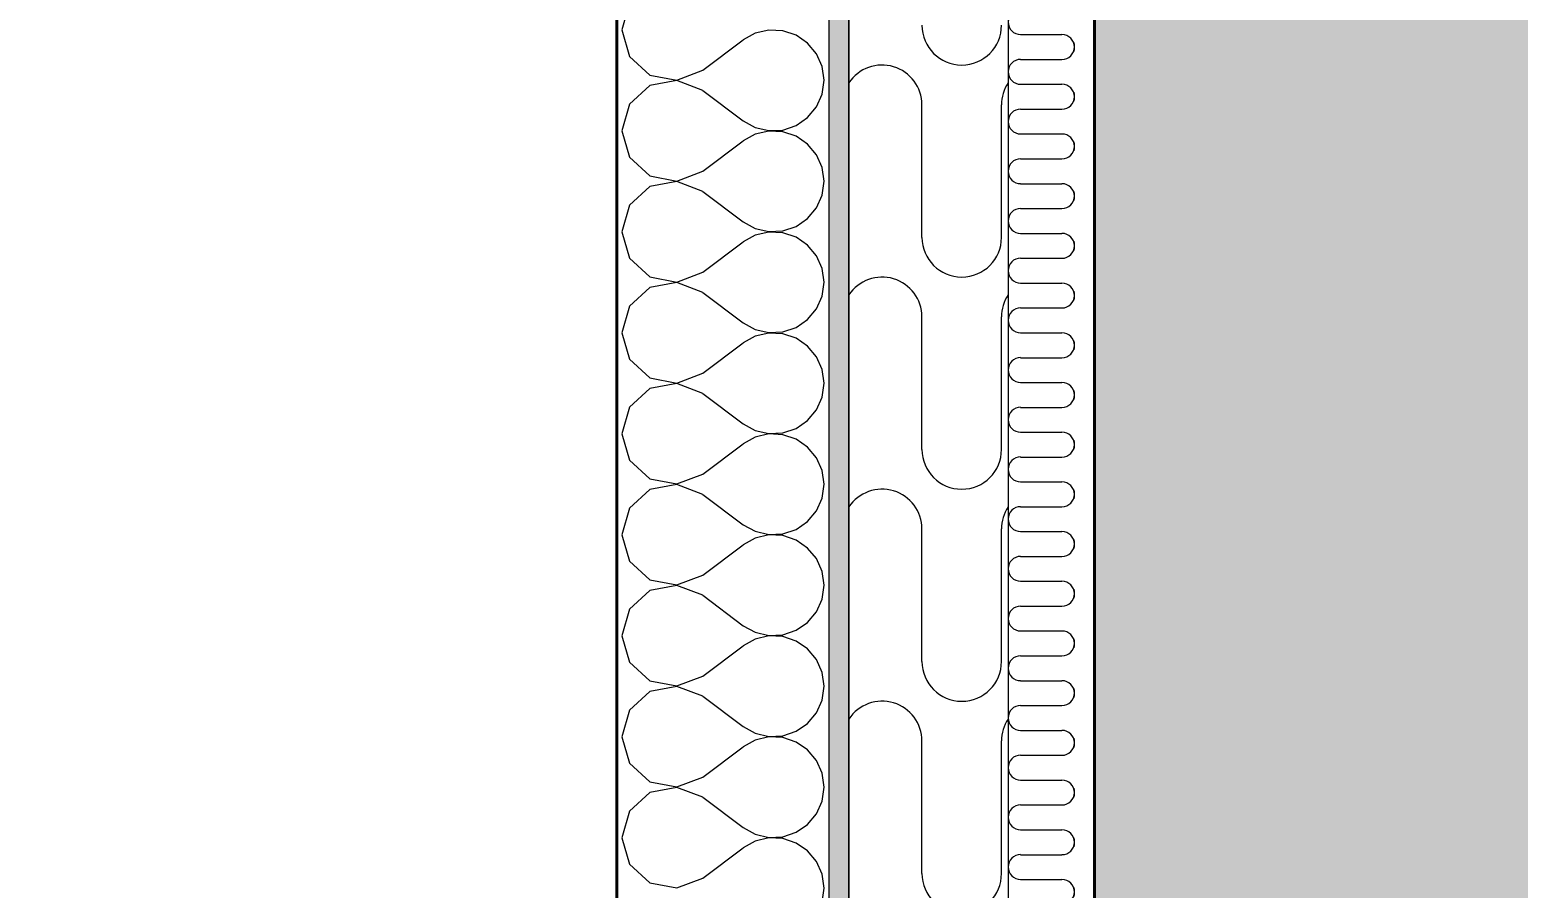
# Model space of a CAD drawing. Header units: millimetres. Extents: x -3100 to 17162, y -19566 to 10100.
# Drawn here: x -803 to 320, y 1981 to 2629 of the extents above; entities that cross this region are included whole.
import ezdxf

# ---------------------------------------------------------------- set-up
doc = ezdxf.new("R2010")
doc.units = ezdxf.units.MM
doc.header["$MEASUREMENT"] = 0
doc.linetypes.add('Wipeout_Contour', pattern=[1000, 0, -1000])
for name, color, linetype in [('Externí - moduly', 7, 'Continuous'), ('Konstrukce - svislé nosné', 7, 'Continuous'), ('Konstrukce – Dělicí čáry vrstev', 7, 'Continuous'), ('Kóty - SP', 7, 'Continuous'), ('Výplně – Řezové', 7, 'Continuous'), ('Zóny', 7, 'Continuous')]:
    doc.layers.add(name, color=color, linetype=linetype)
doc.styles.add('GENEROVANÝ_STYL_1', font='Arial.ttf')
doc.dimstyles.new('GENEROVANÝ_STYL__1', dxfattribs={"dimtxt": 134.999996, "dimasz": 114, "dimexe": 0.18, "dimexo": 0.0625, "dimgap": 0, "dimtad": 1, "dimtih": 1, "dimtoh": 1, "dimdec": 0, "dimzin": 0, "dimdsep": 46, "dimtxsty": 'GENEROVANÝ_STYL_1', "dimblk": 'ARROWHEAD_2', "dimblk1": 'ARROWHEAD_2', "dimblk2": 'ARROWHEAD_2', "dimcen": 0.09, "dimse1": 1, "dimse2": 1, "dimclrd": 256, "dimclre": 256, "dimclrt": 256, "dimazin": 0, "dimtfac": 1, "dimtdec": 4, "dimtmove": 0, "dimatfit": 3, "dimfxl": 1, "dimtolj": 1, "dimtzin": 0, "dimarcsym": 0})
doc.dimstyles.new('GENEROVANÝ_STYL__2', dxfattribs={"dimtxt": 134.999996, "dimasz": 114, "dimexe": 0.18, "dimexo": 0.0625, "dimgap": 0, "dimtad": 1, "dimdec": 0, "dimzin": 0, "dimdsep": 46, "dimtxsty": 'GENEROVANÝ_STYL_1', "dimblk": 'ARROWHEAD_2', "dimblk1": 'ARROWHEAD_2', "dimblk2": 'ARROWHEAD_2', "dimcen": 0.09, "dimse1": 1, "dimse2": 1, "dimclrd": 256, "dimclre": 256, "dimclrt": 256, "dimazin": 0, "dimtfac": 1, "dimtdec": 4, "dimtmove": 0, "dimatfit": 3, "dimfxl": 1, "dimtolj": 1, "dimtzin": 0, "dimarcsym": 0})
doc.dimstyles.new('GENEROVANÝ_STYL__3', dxfattribs={"dimtxt": 134.999996, "dimasz": 114, "dimexe": 0.18, "dimexo": 0.0625, "dimgap": 0, "dimtad": 1, "dimdec": 0, "dimzin": 0, "dimdsep": 46, "dimtxsty": 'GENEROVANÝ_STYL_1', "dimblk": 'ARROWHEAD_2', "dimblk1": 'ARROWHEAD_2', "dimblk2": 'ARROWHEAD_2', "dimcen": 0.09, "dimse1": 1, "dimse2": 1, "dimclrd": 256, "dimclre": 256, "dimclrt": 256, "dimazin": 0, "dimtfac": 1, "dimtdec": 4, "dimtmove": 2, "dimatfit": 3, "dimfxl": 1, "dimtolj": 1, "dimtzin": 0, "dimarcsym": 0})
pattern_1 = [(0, (0, 0), (0, 56.25), [0, -56.25])]

# ---------------------------------------------------------------- blocks, each defined once
blk = doc.blocks.new('Ložnice_1.09_9', base_point=(1597.2, 946))
at = {"layer": 'Zóny', "linetype": 'Continuous', "lineweight": 0, "true_color": 0xffffff}
blk.add_hatch(color=7, dxfattribs=at).paths.add_polyline_path([(0, 0), (6000, 0), (6000, 2900), (3100, 2900), (3100, 3500), (0, 3500)])
blk = doc.blocks.new('*X33')
at = {"layer": 'Výplně – Řezové', "color": 53, "linetype": 'Continuous', "lineweight": 13, "true_color": 0xeccf4f}
for p, q in [((-102.3, 2632.3), (-92.6, 2625.8)), ((-185, 2623.5), (-141.1, 2623.5)), ((-129.6, 2621.2), (-141.1, 2623.5)), ((-119.9, 2614.7), (-129.6, 2621.2)), ((-113.4, 2605), (-119.9, 2614.7)), ((-92.6, 2625.8), (-81.1, 2623.5)), ((-81.1, 2623.5), (-65, 2623.5)), ((-111.1, 2593.5), (-113.4, 2605)), ((-113.4, 2582), (-111.1, 2593.5)), ((-119.9, 2572.3), (-113.4, 2582)), ((-129.6, 2565.8), (-119.9, 2572.3)), ((-185, 2563.5), (-141.1, 2563.5)), ((-141.1, 2563.5), (-129.6, 2565.8)), ((-92.6, 2561.2), (-102.3, 2554.7)), ((-81.1, 2563.5), (-92.6, 2561.2)), ((-81.1, 2563.5), (-65, 2563.5)), ((-102.3, 2554.7), (-108.8, 2545)), ((-108.8, 2545), (-111.1, 2533.5)), ((-111.1, 2533.5), (-108.8, 2522)), ((-108.8, 2522), (-102.3, 2512.3)), ((-185, 2503.5), (-141.1, 2503.5)), ((-129.6, 2501.2), (-141.1, 2503.5)), ((-102.3, 2512.3), (-92.6, 2505.8)), ((-92.6, 2505.8), (-81.1, 2503.5)), ((-81.1, 2503.5), (-65, 2503.5)), ((-119.9, 2494.7), (-129.6, 2501.2)), ((-113.4, 2485), (-119.9, 2494.7)), ((-111.1, 2473.5), (-113.4, 2485)), ((-113.4, 2462), (-111.1, 2473.5)), ((-119.9, 2452.3), (-113.4, 2462)), ((-129.6, 2445.8), (-119.9, 2452.3)), ((-185, 2443.5), (-141.1, 2443.5)), ((-141.1, 2443.5), (-129.6, 2445.8)), ((-92.6, 2441.2), (-102.3, 2434.7)), ((-81.1, 2443.5), (-92.6, 2441.2)), ((-81.1, 2443.5), (-65, 2443.5)), ((-108.8, 2425), (-111.1, 2413.5)), ((-102.3, 2434.7), (-108.8, 2425)), ((-111.1, 2413.5), (-108.8, 2402)), ((-108.8, 2402), (-102.3, 2392.3)), ((-102.3, 2392.3), (-92.6, 2385.8)), ((-185, 2383.5), (-141.1, 2383.5)), ((-129.6, 2381.2), (-141.1, 2383.5)), ((-119.9, 2374.7), (-129.6, 2381.2)), ((-92.6, 2385.8), (-81.1, 2383.5)), ((-81.1, 2383.5), (-65, 2383.5)), ((-113.4, 2365), (-119.9, 2374.7)), ((-111.1, 2353.5), (-113.4, 2365)), ((-113.4, 2342), (-111.1, 2353.5)), ((-119.9, 2332.3), (-113.4, 2342)), ((-185, 2323.5), (-141.1, 2323.5)), ((-141.1, 2323.5), (-129.6, 2325.8)), ((-129.6, 2325.8), (-119.9, 2332.3)), ((-81.1, 2323.5), (-92.6, 2321.2)), ((-81.1, 2323.5), (-65, 2323.5)), ((-102.3, 2314.7), (-108.8, 2305)), ((-92.6, 2321.2), (-102.3, 2314.7)), ((-108.8, 2305), (-111.1, 2293.5)), ((-111.1, 2293.5), (-108.8, 2282)), ((-108.8, 2282), (-102.3, 2272.3)), ((-102.3, 2272.3), (-92.6, 2265.8)), ((-185, 2263.5), (-141.1, 2263.5)), ((-129.6, 2261.2), (-141.1, 2263.5)), ((-119.9, 2254.7), (-129.6, 2261.2)), ((-92.6, 2265.8), (-81.1, 2263.5)), ((-81.1, 2263.5), (-65, 2263.5)), ((-113.4, 2245), (-119.9, 2254.7)), ((-111.1, 2233.5), (-113.4, 2245)), ((-113.4, 2222), (-111.1, 2233.5)), ((-119.9, 2212.3), (-113.4, 2222)), ((-129.6, 2205.8), (-119.9, 2212.3)), ((-185, 2203.5), (-141.1, 2203.5)), ((-141.1, 2203.5), (-129.6, 2205.8)), ((-92.6, 2201.2), (-102.3, 2194.7)), ((-81.1, 2203.5), (-92.6, 2201.2)), ((-81.1, 2203.5), (-65, 2203.5)), ((-102.3, 2194.7), (-108.8, 2185)), ((-108.8, 2185), (-111.1, 2173.5)), ((-111.1, 2173.5), (-108.8, 2162)), ((-108.8, 2162), (-102.3, 2152.3)), ((-185, 2143.5), (-141.1, 2143.5)), ((-129.6, 2141.2), (-141.1, 2143.5)), ((-102.3, 2152.3), (-92.6, 2145.8)), ((-92.6, 2145.8), (-81.1, 2143.5)), ((-81.1, 2143.5), (-65, 2143.5)), ((-119.9, 2134.7), (-129.6, 2141.2)), ((-113.4, 2125), (-119.9, 2134.7)), ((-111.1, 2113.5), (-113.4, 2125)), ((-113.4, 2102), (-111.1, 2113.5)), ((-119.9, 2092.3), (-113.4, 2102)), ((-129.6, 2085.8), (-119.9, 2092.3)), ((-185, 2083.5), (-141.1, 2083.5)), ((-141.1, 2083.5), (-129.6, 2085.8)), ((-92.6, 2081.2), (-102.3, 2074.7)), ((-81.1, 2083.5), (-92.6, 2081.2)), ((-81.1, 2083.5), (-65, 2083.5)), ((-108.8, 2065), (-111.1, 2053.5)), ((-102.3, 2074.7), (-108.8, 2065)), ((-111.1, 2053.5), (-108.8, 2042)), ((-108.8, 2042), (-102.3, 2032.3)), ((-102.3, 2032.3), (-92.6, 2025.8)), ((-185, 2023.5), (-141.1, 2023.5)), ((-129.6, 2021.2), (-141.1, 2023.5)), ((-119.9, 2014.7), (-129.6, 2021.2)), ((-92.6, 2025.8), (-81.1, 2023.5)), ((-81.1, 2023.5), (-65, 2023.5)), ((-113.4, 2005), (-119.9, 2014.7)), ((-111.1, 1993.5), (-113.4, 2005)), ((-113.4, 1982), (-111.1, 1993.5)), ((-119.9, 1972.3), (-113.4, 1982))]:
    blk.add_line(p, q, dxfattribs=at)
blk = doc.blocks.new('výplň_1')
at = {"color": 254, "linetype": 'Wipeout_Contour', "lineweight": 0, "ltscale": 9352.753323}
blk.add_wipeout([(-65, 4189), (-185, 4189), (-185, -465), (-65, -465)], dxfattribs=at).dxf.layer = 'Výplně – Řezové'
at = {"layer": 'Výplně – Řezové', "color": 7, "linetype": 'Continuous', "lineweight": 13, "flags": 128}
blk.add_lwpolyline([(-65, 4189), (-65, -465), (-185, -465), (-185, 4189)], close=True, dxfattribs=at)
at = {"layer": 'Výplně – Řezové', "color": 53, "linetype": 'Continuous', "lineweight": 13, "true_color": 0xeccf4f}
blk.add_blockref('*X33', (0, 0), dxfattribs=at)
blk = doc.blocks.new('*X185')
at = {"layer": 'Výplně – Řezové', "color": 53, "linetype": 'Continuous', "lineweight": 13, "true_color": 0xeccf4f}
for p, q in [((-55.6, 2625), (-24.4, 2625)), ((-55.6, 2606.2), (-24.4, 2606.2)), ((-55.6, 2587.5), (-24.4, 2587.5)), ((-55.6, 2568.7), (-24.4, 2568.7)), ((-55.6, 2550), (-24.4, 2550)), ((-55.6, 2531.2), (-24.4, 2531.2)), ((-55.6, 2512.5), (-24.4, 2512.5)), ((-55.6, 2493.7), (-24.4, 2493.7)), ((-55.6, 2475), (-24.4, 2475)), ((-55.6, 2456.2), (-24.4, 2456.2)), ((-55.6, 2437.5), (-24.4, 2437.5)), ((-55.6, 2418.7), (-24.4, 2418.7)), ((-55.6, 2400), (-24.4, 2400)), ((-55.6, 2381.2), (-24.4, 2381.2)), ((-55.6, 2362.5), (-24.4, 2362.5)), ((-55.6, 2343.7), (-24.4, 2343.7)), ((-55.6, 2325), (-24.4, 2325)), ((-55.6, 2306.2), (-24.4, 2306.2)), ((-55.6, 2287.5), (-24.4, 2287.5)), ((-55.6, 2268.7), (-24.4, 2268.7)), ((-55.6, 2250), (-24.4, 2250)), ((-55.6, 2231.2), (-24.4, 2231.2)), ((-55.6, 2212.5), (-24.4, 2212.5)), ((-55.6, 2193.7), (-24.4, 2193.7)), ((-55.6, 2175), (-24.4, 2175)), ((-55.6, 2156.2), (-24.4, 2156.2)), ((-55.6, 2137.5), (-24.4, 2137.5)), ((-55.6, 2118.7), (-24.4, 2118.7)), ((-55.6, 2100), (-24.4, 2100)), ((-55.6, 2081.2), (-24.4, 2081.2)), ((-55.6, 2062.5), (-24.4, 2062.5)), ((-55.6, 2043.7), (-24.4, 2043.7)), ((-55.6, 2025), (-24.4, 2025)), ((-55.6, 2006.2), (-24.4, 2006.2)), ((-55.6, 1987.5), (-24.4, 1987.5))]:
    blk.add_line(p, q, dxfattribs=at)
for centre, start, end in [((-55.6, 2634.4), 90, 270), ((-24.4, 2615.6), 270, 90), ((-55.6, 2596.9), 90, 270), ((-24.4, 2578.1), 270, 90), ((-55.6, 2559.4), 90, 270), ((-24.4, 2540.6), 270, 90), ((-55.6, 2521.9), 90, 270), ((-24.4, 2503.1), 270, 90), ((-55.6, 2484.4), 90, 270), ((-24.4, 2465.6), 270, 90), ((-55.6, 2446.9), 90, 270), ((-24.4, 2428.1), 270, 90), ((-55.6, 2409.4), 90, 270), ((-24.4, 2390.6), 270, 90), ((-55.6, 2371.9), 90, 270), ((-24.4, 2353.1), 270, 90), ((-55.6, 2334.4), 90, 270), ((-24.4, 2315.6), 270, 90), ((-55.6, 2296.9), 90, 270), ((-24.4, 2278.1), 270, 90), ((-55.6, 2259.4), 90, 270), ((-24.4, 2240.6), 270, 90), ((-55.6, 2221.9), 90, 270), ((-24.4, 2203.1), 270, 90), ((-55.6, 2184.4), 90, 270), ((-24.4, 2165.6), 270, 90), ((-55.6, 2146.9), 90, 270), ((-24.4, 2128.1), 270, 90), ((-55.6, 2109.4), 90, 270), ((-24.4, 2090.6), 270, 90), ((-55.6, 2071.9), 90, 270), ((-24.4, 2053.1), 270, 90), ((-55.6, 2034.4), 90, 270), ((-24.4, 2015.6), 270, 90), ((-55.6, 1996.9), 90, 270), ((-24.4, 1978.1), 270, 90)]:
    blk.add_arc(centre, 9.38, start, end, dxfattribs=at)
blk = doc.blocks.new('*X189')
at = {"layer": 'Výplně – Řezové', "color": 53, "linetype": 'Continuous', "lineweight": 13, "true_color": 0xeccf4f}
for p, q in [((-185, 2632.5), (-183.3, 2623.9)), ((-183.3, 2623.9), (-178.4, 2616.6)), ((-178.4, 2616.6), (-171.1, 2611.7)), ((-171.1, 2611.7), (-162.5, 2610)), ((-162.5, 2610), (-87.5, 2610)), ((-78.9, 2608.3), (-87.5, 2610)), ((-71.6, 2603.4), (-78.9, 2608.3)), ((-66.7, 2596.1), (-71.6, 2603.4)), ((-65, 2587.5), (-66.7, 2596.1)), ((-66.7, 2578.9), (-65, 2587.5)), ((-78.9, 2566.7), (-71.6, 2571.6)), ((-71.6, 2571.6), (-66.7, 2578.9)), ((-171.1, 2563.3), (-178.4, 2558.4)), ((-162.5, 2565), (-171.1, 2563.3)), ((-162.5, 2565), (-87.5, 2565)), ((-87.5, 2565), (-78.9, 2566.7)), ((-183.3, 2551.1), (-185, 2542.5)), ((-178.4, 2558.4), (-183.3, 2551.1)), ((-185, 2542.5), (-183.3, 2533.9)), ((-183.3, 2533.9), (-178.4, 2526.6)), ((-178.4, 2526.6), (-171.1, 2521.7)), ((-171.1, 2521.7), (-162.5, 2520)), ((-162.5, 2520), (-87.5, 2520)), ((-78.9, 2518.3), (-87.5, 2520)), ((-71.6, 2513.4), (-78.9, 2518.3)), ((-66.7, 2506.1), (-71.6, 2513.4)), ((-65, 2497.5), (-66.7, 2506.1)), ((-66.7, 2488.9), (-65, 2497.5)), ((-78.9, 2476.7), (-71.6, 2481.6)), ((-71.6, 2481.6), (-66.7, 2488.9)), ((-171.1, 2473.3), (-178.4, 2468.4)), ((-162.5, 2475), (-171.1, 2473.3)), ((-162.5, 2475), (-87.5, 2475)), ((-87.5, 2475), (-78.9, 2476.7)), ((-183.3, 2461.1), (-185, 2452.5)), ((-178.4, 2468.4), (-183.3, 2461.1)), ((-185, 2452.5), (-183.3, 2443.9)), ((-183.3, 2443.9), (-178.4, 2436.6)), ((-178.4, 2436.6), (-171.1, 2431.7)), ((-171.1, 2431.7), (-162.5, 2430)), ((-162.5, 2430), (-87.5, 2430)), ((-78.9, 2428.3), (-87.5, 2430)), ((-71.6, 2423.4), (-78.9, 2428.3)), ((-66.7, 2416.1), (-71.6, 2423.4)), ((-65, 2407.5), (-66.7, 2416.1)), ((-66.7, 2398.9), (-65, 2407.5)), ((-78.9, 2386.7), (-71.6, 2391.6)), ((-71.6, 2391.6), (-66.7, 2398.9)), ((-171.1, 2383.3), (-178.4, 2378.4)), ((-162.5, 2385), (-171.1, 2383.3)), ((-162.5, 2385), (-87.5, 2385)), ((-87.5, 2385), (-78.9, 2386.7)), ((-183.3, 2371.1), (-185, 2362.5)), ((-178.4, 2378.4), (-183.3, 2371.1)), ((-185, 2362.5), (-183.3, 2353.9)), ((-183.3, 2353.9), (-178.4, 2346.6)), ((-178.4, 2346.6), (-171.1, 2341.7)), ((-171.1, 2341.7), (-162.5, 2340)), ((-162.5, 2340), (-87.5, 2340)), ((-78.9, 2338.3), (-87.5, 2340)), ((-71.6, 2333.4), (-78.9, 2338.3)), ((-66.7, 2326.1), (-71.6, 2333.4)), ((-65, 2317.5), (-66.7, 2326.1)), ((-66.7, 2308.9), (-65, 2317.5)), ((-78.9, 2296.7), (-71.6, 2301.6)), ((-71.6, 2301.6), (-66.7, 2308.9)), ((-171.1, 2293.3), (-178.4, 2288.4)), ((-162.5, 2295), (-171.1, 2293.3)), ((-162.5, 2295), (-87.5, 2295)), ((-87.5, 2295), (-78.9, 2296.7)), ((-183.3, 2281.1), (-185, 2272.5)), ((-178.4, 2288.4), (-183.3, 2281.1)), ((-185, 2272.5), (-183.3, 2263.9)), ((-183.3, 2263.9), (-178.4, 2256.6)), ((-178.4, 2256.6), (-171.1, 2251.7)), ((-171.1, 2251.7), (-162.5, 2250)), ((-162.5, 2250), (-87.5, 2250)), ((-78.9, 2248.3), (-87.5, 2250)), ((-71.6, 2243.4), (-78.9, 2248.3)), ((-66.7, 2236.1), (-71.6, 2243.4)), ((-65, 2227.5), (-66.7, 2236.1)), ((-66.7, 2218.9), (-65, 2227.5)), ((-78.9, 2206.7), (-71.6, 2211.6)), ((-71.6, 2211.6), (-66.7, 2218.9)), ((-171.1, 2203.3), (-178.4, 2198.4)), ((-162.5, 2205), (-171.1, 2203.3)), ((-162.5, 2205), (-87.5, 2205)), ((-87.5, 2205), (-78.9, 2206.7)), ((-183.3, 2191.1), (-185, 2182.5)), ((-178.4, 2198.4), (-183.3, 2191.1)), ((-185, 2182.5), (-183.3, 2173.9)), ((-183.3, 2173.9), (-178.4, 2166.6)), ((-178.4, 2166.6), (-171.1, 2161.7)), ((-171.1, 2161.7), (-162.5, 2160)), ((-162.5, 2160), (-87.5, 2160)), ((-78.9, 2158.3), (-87.5, 2160)), ((-71.6, 2153.4), (-78.9, 2158.3)), ((-66.7, 2146.1), (-71.6, 2153.4)), ((-65, 2137.5), (-66.7, 2146.1)), ((-66.7, 2128.9), (-65, 2137.5)), ((-78.9, 2116.7), (-71.6, 2121.6)), ((-71.6, 2121.6), (-66.7, 2128.9)), ((-171.1, 2113.3), (-178.4, 2108.4)), ((-162.5, 2115), (-171.1, 2113.3)), ((-162.5, 2115), (-87.5, 2115)), ((-87.5, 2115), (-78.9, 2116.7)), ((-183.3, 2101.1), (-185, 2092.5)), ((-178.4, 2108.4), (-183.3, 2101.1)), ((-185, 2092.5), (-183.3, 2083.9)), ((-183.3, 2083.9), (-178.4, 2076.6)), ((-178.4, 2076.6), (-171.1, 2071.7)), ((-171.1, 2071.7), (-162.5, 2070)), ((-162.5, 2070), (-87.5, 2070)), ((-78.9, 2068.3), (-87.5, 2070)), ((-71.6, 2063.4), (-78.9, 2068.3)), ((-66.7, 2056.1), (-71.6, 2063.4)), ((-65, 2047.5), (-66.7, 2056.1)), ((-66.7, 2038.9), (-65, 2047.5)), ((-78.9, 2026.7), (-71.6, 2031.6)), ((-71.6, 2031.6), (-66.7, 2038.9)), ((-171.1, 2023.3), (-178.4, 2018.4)), ((-162.5, 2025), (-171.1, 2023.3)), ((-162.5, 2025), (-87.5, 2025)), ((-87.5, 2025), (-78.9, 2026.7)), ((-183.3, 2011.1), (-185, 2002.5)), ((-178.4, 2018.4), (-183.3, 2011.1)), ((-185, 2002.5), (-183.3, 1993.9)), ((-183.3, 1993.9), (-178.4, 1986.6)), ((-178.4, 1986.6), (-171.1, 1981.7)), ((-171.1, 1981.7), (-162.5, 1980))]:
    blk.add_line(p, q, dxfattribs=at)
blk = doc.blocks.new('*X195')
at = {"layer": 'Výplně – Řezové', "color": 53, "linetype": 'Continuous', "lineweight": 13, "true_color": 0xeccf4f}
for p, q in [((-350.5, 2648.6), (-356.2, 2628.6)), ((-356.2, 2628.6), (-350.5, 2608.5)), ((-255.6, 2626), (-264.8, 2621)), ((-245.3, 2628.4), (-255.6, 2626)), ((-234.8, 2627.9), (-245.3, 2628.4)), ((-224.9, 2624.5), (-234.8, 2627.9)), ((-295.2, 2598.1), (-264.8, 2621)), ((-216.2, 2618.6), (-224.9, 2624.5)), ((-209.5, 2610.5), (-216.2, 2618.6)), ((-350.5, 2608.5), (-335.1, 2594.5)), ((-205.3, 2600.9), (-209.5, 2610.5)), ((-335.1, 2594.5), (-314.7, 2590.6)), ((-314.7, 2590.6), (-295.2, 2598.1)), ((-203.8, 2590.5), (-205.3, 2600.9)), ((-335.1, 2586.5), (-350.5, 2572.4)), ((-314.7, 2590.3), (-335.1, 2586.5)), ((-295.2, 2582.9), (-314.7, 2590.3)), ((-295.2, 2582.9), (-264.8, 2560)), ((-205.3, 2580.1), (-203.8, 2590.5)), ((-350.5, 2572.4), (-356.2, 2552.4)), ((-216.2, 2562.4), (-209.5, 2570.4)), ((-209.5, 2570.4), (-205.3, 2580.1)), ((-264.8, 2560), (-255.6, 2554.9)), ((-224.9, 2556.4), (-216.2, 2562.4)), ((-356.2, 2552.4), (-350.5, 2532.4)), ((-255.6, 2549.8), (-264.8, 2544.8)), ((-255.6, 2554.9), (-245.3, 2552.5)), ((-245.3, 2552.2), (-255.6, 2549.8)), ((-245.3, 2552.5), (-234.8, 2553)), ((-234.8, 2551.7), (-245.3, 2552.2)), ((-234.8, 2553), (-224.9, 2556.4)), ((-224.9, 2548.4), (-234.8, 2551.7)), ((-216.2, 2542.4), (-224.9, 2548.4)), ((-295.2, 2521.9), (-264.8, 2544.8)), ((-209.5, 2534.3), (-216.2, 2542.4)), ((-350.5, 2532.4), (-335.1, 2518.3)), ((-205.3, 2524.7), (-209.5, 2534.3)), ((-335.1, 2518.3), (-314.7, 2514.4)), ((-314.7, 2514.1), (-335.1, 2510.3)), ((-314.7, 2514.4), (-295.2, 2521.9)), ((-295.2, 2506.7), (-314.7, 2514.1)), ((-203.8, 2514.3), (-205.3, 2524.7)), ((-205.3, 2503.9), (-203.8, 2514.3)), ((-335.1, 2510.3), (-350.5, 2496.2)), ((-295.2, 2506.7), (-264.8, 2483.8)), ((-209.5, 2494.3), (-205.3, 2503.9)), ((-350.5, 2496.2), (-356.2, 2476.2)), ((-216.2, 2486.2), (-209.5, 2494.3)), ((-264.8, 2483.8), (-255.6, 2478.7)), ((-234.8, 2476.9), (-224.9, 2480.2)), ((-224.9, 2480.2), (-216.2, 2486.2)), ((-356.2, 2476.2), (-350.5, 2456.2)), ((-255.6, 2473.7), (-264.8, 2468.6)), ((-255.6, 2478.7), (-245.3, 2476.3)), ((-245.3, 2476), (-255.6, 2473.7)), ((-245.3, 2476.3), (-234.8, 2476.9)), ((-234.8, 2475.5), (-245.3, 2476)), ((-224.9, 2472.2), (-234.8, 2475.5)), ((-216.2, 2466.2), (-224.9, 2472.2)), ((-295.2, 2445.7), (-264.8, 2468.6)), ((-209.5, 2458.1), (-216.2, 2466.2)), ((-205.3, 2448.5), (-209.5, 2458.1)), ((-350.5, 2456.2), (-335.1, 2442.1)), ((-203.8, 2438.1), (-205.3, 2448.5)), ((-335.1, 2442.1), (-314.7, 2438.2)), ((-314.7, 2437.9), (-335.1, 2434.1)), ((-314.7, 2438.2), (-295.2, 2445.7)), ((-295.2, 2430.5), (-314.7, 2437.9)), ((-205.3, 2427.7), (-203.8, 2438.1)), ((-335.1, 2434.1), (-350.5, 2420)), ((-295.2, 2430.5), (-264.8, 2407.6)), ((-209.5, 2418.1), (-205.3, 2427.7)), ((-350.5, 2420), (-356.2, 2400)), ((-216.2, 2410), (-209.5, 2418.1)), ((-264.8, 2407.6), (-255.6, 2402.5)), ((-255.6, 2402.5), (-245.3, 2400.2)), ((-234.8, 2400.7), (-224.9, 2404)), ((-224.9, 2404), (-216.2, 2410)), ((-356.2, 2400), (-350.5, 2380)), ((-295.2, 2369.5), (-264.8, 2392.4)), ((-255.6, 2397.5), (-264.8, 2392.4)), ((-245.3, 2399.8), (-255.6, 2397.5)), ((-245.3, 2400.2), (-234.8, 2400.7)), ((-234.8, 2399.3), (-245.3, 2399.8)), ((-224.9, 2396), (-234.8, 2399.3)), ((-216.2, 2390), (-224.9, 2396)), ((-350.5, 2380), (-335.1, 2365.9)), ((-209.5, 2381.9), (-216.2, 2390)), ((-205.3, 2372.3), (-209.5, 2381.9)), ((-314.7, 2362.1), (-295.2, 2369.5)), ((-203.8, 2361.9), (-205.3, 2372.3)), ((-335.1, 2357.9), (-350.5, 2343.8)), ((-335.1, 2365.9), (-314.7, 2362.1)), ((-314.7, 2361.8), (-335.1, 2357.9)), ((-295.2, 2354.3), (-314.7, 2361.8)), ((-205.3, 2351.5), (-203.8, 2361.9)), ((-295.2, 2354.3), (-264.8, 2331.4)), ((-209.5, 2341.9), (-205.3, 2351.5)), ((-350.5, 2343.8), (-356.2, 2323.8)), ((-216.2, 2333.8), (-209.5, 2341.9)), ((-356.2, 2323.8), (-350.5, 2303.8)), ((-264.8, 2331.4), (-255.6, 2326.3)), ((-255.6, 2326.3), (-245.3, 2324)), ((-245.3, 2323.7), (-255.6, 2321.3)), ((-245.3, 2324), (-234.8, 2324.5)), ((-234.8, 2323.1), (-245.3, 2323.7)), ((-234.8, 2324.5), (-224.9, 2327.8)), ((-224.9, 2319.8), (-234.8, 2323.1)), ((-224.9, 2327.8), (-216.2, 2333.8)), ((-295.2, 2293.3), (-264.8, 2316.2)), ((-255.6, 2321.3), (-264.8, 2316.2)), ((-216.2, 2313.8), (-224.9, 2319.8)), ((-209.5, 2305.7), (-216.2, 2313.8)), ((-350.5, 2303.8), (-335.1, 2289.7)), ((-205.3, 2296.1), (-209.5, 2305.7)), ((-335.1, 2289.7), (-314.7, 2285.9)), ((-314.7, 2285.9), (-295.2, 2293.3)), ((-203.8, 2285.7), (-205.3, 2296.1)), ((-335.1, 2281.7), (-350.5, 2267.6)), ((-314.7, 2285.6), (-335.1, 2281.7)), ((-295.2, 2278.1), (-314.7, 2285.6)), ((-295.2, 2278.1), (-264.8, 2255.2)), ((-205.3, 2275.3), (-203.8, 2285.7)), ((-350.5, 2267.6), (-356.2, 2247.6)), ((-209.5, 2265.7), (-205.3, 2275.3)), ((-224.9, 2251.6), (-216.2, 2257.6)), ((-216.2, 2257.6), (-209.5, 2265.7)), ((-356.2, 2247.6), (-350.5, 2227.6)), ((-264.8, 2255.2), (-255.6, 2250.2)), ((-255.6, 2245.1), (-264.8, 2240)), ((-255.6, 2250.2), (-245.3, 2247.8)), ((-245.3, 2247.5), (-255.6, 2245.1)), ((-245.3, 2247.8), (-234.8, 2248.3)), ((-234.8, 2247), (-245.3, 2247.5)), ((-234.8, 2248.3), (-224.9, 2251.6)), ((-224.9, 2243.6), (-234.8, 2247)), ((-295.2, 2217.1), (-264.8, 2240)), ((-216.2, 2237.6), (-224.9, 2243.6)), ((-209.5, 2229.6), (-216.2, 2237.6)), ((-350.5, 2227.6), (-335.1, 2213.5)), ((-205.3, 2219.9), (-209.5, 2229.6)), ((-335.1, 2213.5), (-314.7, 2209.7)), ((-314.7, 2209.7), (-295.2, 2217.1)), ((-203.8, 2209.5), (-205.3, 2219.9)), ((-335.1, 2205.5), (-350.5, 2191.5)), ((-314.7, 2209.4), (-335.1, 2205.5)), ((-295.2, 2201.9), (-314.7, 2209.4)), ((-295.2, 2201.9), (-264.8, 2179)), ((-205.3, 2199.1), (-203.8, 2209.5)), ((-350.5, 2191.5), (-356.2, 2171.4)), ((-216.2, 2181.4), (-209.5, 2189.5)), ((-209.5, 2189.5), (-205.3, 2199.1)), ((-264.8, 2179), (-255.6, 2174)), ((-224.9, 2175.5), (-216.2, 2181.4)), ((-356.2, 2171.4), (-350.5, 2151.4)), ((-255.6, 2168.9), (-264.8, 2163.8)), ((-255.6, 2174), (-245.3, 2171.6)), ((-245.3, 2171.3), (-255.6, 2168.9)), ((-245.3, 2171.6), (-234.8, 2172.1)), ((-234.8, 2170.8), (-245.3, 2171.3)), ((-234.8, 2172.1), (-224.9, 2175.5)), ((-224.9, 2167.4), (-234.8, 2170.8)), ((-216.2, 2161.5), (-224.9, 2167.4)), ((-295.2, 2141), (-264.8, 2163.8)), ((-209.5, 2153.4), (-216.2, 2161.5)), ((-350.5, 2151.4), (-335.1, 2137.4)), ((-205.3, 2143.7), (-209.5, 2153.4)), ((-203.8, 2133.3), (-205.3, 2143.7)), ((-335.1, 2137.4), (-314.7, 2133.5)), ((-314.7, 2133.2), (-335.1, 2129.3)), ((-314.7, 2133.5), (-295.2, 2141)), ((-295.2, 2125.7), (-314.7, 2133.2)), ((-205.3, 2122.9), (-203.8, 2133.3)), ((-335.1, 2129.3), (-350.5, 2115.3)), ((-295.2, 2125.7), (-264.8, 2102.9)), ((-209.5, 2113.3), (-205.3, 2122.9)), ((-350.5, 2115.3), (-356.2, 2095.2)), ((-216.2, 2105.2), (-209.5, 2113.3)), ((-264.8, 2102.9), (-255.6, 2097.8)), ((-234.8, 2095.9), (-224.9, 2099.3)), ((-224.9, 2099.3), (-216.2, 2105.2)), ((-356.2, 2095.2), (-350.5, 2075.2)), ((-295.2, 2064.8), (-264.8, 2087.6)), ((-255.6, 2092.7), (-264.8, 2087.6)), ((-255.6, 2097.8), (-245.3, 2095.4)), ((-245.3, 2095.1), (-255.6, 2092.7)), ((-245.3, 2095.4), (-234.8, 2095.9)), ((-234.8, 2094.6), (-245.3, 2095.1)), ((-224.9, 2091.2), (-234.8, 2094.6)), ((-216.2, 2085.3), (-224.9, 2091.2)), ((-209.5, 2077.2), (-216.2, 2085.3)), ((-205.3, 2067.6), (-209.5, 2077.2)), ((-350.5, 2075.2), (-335.1, 2061.2)), ((-203.8, 2057.1), (-205.3, 2067.6)), ((-335.1, 2061.2), (-314.7, 2057.3)), ((-314.7, 2057), (-335.1, 2053.1)), ((-314.7, 2057.3), (-295.2, 2064.8)), ((-295.2, 2049.5), (-314.7, 2057)), ((-205.3, 2046.7), (-203.8, 2057.1)), ((-335.1, 2053.1), (-350.5, 2039.1)), ((-295.2, 2049.5), (-264.8, 2026.7)), ((-209.5, 2037.1), (-205.3, 2046.7)), ((-350.5, 2039.1), (-356.2, 2019)), ((-216.2, 2029), (-209.5, 2037.1)), ((-264.8, 2026.7), (-255.6, 2021.6)), ((-255.6, 2021.6), (-245.3, 2019.2)), ((-234.8, 2019.7), (-224.9, 2023.1)), ((-224.9, 2023.1), (-216.2, 2029)), ((-356.2, 2019), (-350.5, 1999)), ((-295.2, 1988.6), (-264.8, 2011.4)), ((-255.6, 2016.5), (-264.8, 2011.4)), ((-245.3, 2018.9), (-255.6, 2016.5)), ((-245.3, 2019.2), (-234.8, 2019.7)), ((-234.8, 2018.4), (-245.3, 2018.9)), ((-224.9, 2015), (-234.8, 2018.4)), ((-216.2, 2009.1), (-224.9, 2015)), ((-209.5, 2001), (-216.2, 2009.1)), ((-350.5, 1999), (-335.1, 1985)), ((-205.3, 1991.4), (-209.5, 2001)), ((-314.7, 1981.1), (-295.2, 1988.6)), ((-203.8, 1981), (-205.3, 1991.4)), ((-335.1, 1985), (-314.7, 1981.1)), ((-205.3, 1970.5), (-203.8, 1981))]:
    blk.add_line(p, q, dxfattribs=at)
blk = doc.blocks.new('Zeď_10', base_point=(0, 7400))
at = {"color": 254, "linetype": 'Wipeout_Contour', "lineweight": 0, "ltscale": 7016.246685}
blk.add_wipeout([(0, 0), (0, 3500), (-15, 3500), (-15, 0)], dxfattribs=at).dxf.layer = 'Výplně – Řezové'
at = {"layer": 'Výplně – Řezové', "linetype": 'Continuous', "lineweight": 13, "true_color": 0xa8a8a8}
h = blk.add_hatch(dxfattribs=at)
h.set_pattern_fill('Sádra', color=253, style=0, pattern_type=2)
h.set_pattern_definition(pattern_1)
h.paths.add_polyline_path([(0, 0), (0, 3500), (-15, 3500), (-15, 0)])
at = {"layer": 'Konstrukce - svislé nosné', "color": 7, "linetype": 'Continuous', "lineweight": 40, "flags": 128}
blk.add_lwpolyline([(0, 0), (0, 3500)], dxfattribs=at)
at = {"color": 254, "linetype": 'Wipeout_Contour', "lineweight": 0, "ltscale": 7119.156329}
blk.add_wipeout([(-15, -15), (-15, 3515), (-65, 3515), (-65, -15)], dxfattribs=at).dxf.layer = 'Výplně – Řezové'
at = {"layer": 'Konstrukce - svislé nosné', "color": 7, "lineweight": 40}
blk.add_blockref('*X185', (0, 0), dxfattribs=at)
at = {"color": 254, "linetype": 'Wipeout_Contour', "lineweight": 0, "ltscale": 8693.197565}
blk.add_wipeout([(-185, -65), (-65, -65), (-65, 4200), (-185, 4200)], dxfattribs=at).dxf.layer = 'Výplně – Řezové'
at = {"layer": 'Konstrukce – Dělicí čáry vrstev', "color": 7, "linetype": 'Continuous', "lineweight": 13}
blk.add_line((-65, -65), (-65, 4200), dxfattribs=at)
at = {"layer": 'Konstrukce - svislé nosné', "color": 7, "lineweight": 40}
blk.add_blockref('*X189', (0, 0), dxfattribs=at)
at = {"color": 254, "linetype": 'Wipeout_Contour', "lineweight": 0, "ltscale": 8943.565882}
blk.add_wipeout([(-200, -185), (-185, -185), (-185, 4200), (-200, 4200)], dxfattribs=at).dxf.layer = 'Výplně – Řezové'
at = {"layer": 'Výplně – Řezové', "linetype": 'Continuous', "lineweight": 13, "true_color": 0xa8a8a8}
h = blk.add_hatch(dxfattribs=at)
h.set_pattern_fill('Sádra', color=253, style=0, pattern_type=2)
h.set_pattern_definition(pattern_1)
h.paths.add_polyline_path([(-200, -185), (-185, -185), (-185, 4200), (-200, 4200)])
at = {"layer": 'Konstrukce – Dělicí čáry vrstev', "color": 7, "linetype": 'Continuous', "lineweight": 13}
blk.add_line((-185, -185), (-185, 4200), dxfattribs=at)
at = {"color": 254, "linetype": 'Wipeout_Contour', "lineweight": 0, "ltscale": 9115.443639}
blk.add_wipeout([(-360, -200), (-200, -200), (-200, 4200), (-360, 4200)], dxfattribs=at).dxf.layer = 'Výplně – Řezové'
at = {"layer": 'Konstrukce - svislé nosné', "color": 7, "linetype": 'Continuous', "lineweight": 40, "flags": 128}
blk.add_lwpolyline([(-360, 4200), (-360, -760)], dxfattribs=at)
at = {"layer": 'Konstrukce – Dělicí čáry vrstev', "color": 7, "linetype": 'Continuous', "lineweight": 13}
blk.add_line((-200, -200), (-200, 4200), dxfattribs=at)
at = {"layer": 'Konstrukce - svislé nosné', "color": 7, "lineweight": 40}
blk.add_blockref('*X195', (0, 0), dxfattribs=at)
blk = doc.blocks.new('*X321')
at = {"layer": 'Výplně – Řezové', "color": 53, "linetype": 'Continuous', "lineweight": 13, "true_color": 0xeccf4f}
for p, q in [((-130, 2472), (-130, 2572)), ((-70, 2472), (-70, 2572)), ((-130, 2312), (-130, 2412)), ((-70, 2312), (-70, 2412)), ((-130, 2152), (-130, 2252)), ((-70, 2152), (-70, 2252)), ((-130, 1992), (-130, 2092)), ((-70, 1992), (-70, 2092))]:
    blk.add_line(p, q, dxfattribs=at)
for centre, start, end in [((-100, 2632), 180, 0), ((-160, 2572), 0, 146.4435), ((-40, 2572), 146.4435, 180), ((-100, 2472), 180, 0), ((-160, 2412), 0, 146.4435), ((-40, 2412), 146.4435, 180), ((-100, 2312), 180, 0), ((-160, 2252), 0, 146.4435), ((-40, 2252), 146.4435, 180), ((-100, 2152), 180, 0), ((-160, 2092), 0, 146.4435), ((-40, 2092), 146.4435, 180), ((-100, 1992), 180, 0)]:
    blk.add_arc(centre, 30, start, end, dxfattribs=at)
blk = doc.blocks.new('výplň_2')
at = {"color": 254, "linetype": 'Wipeout_Contour', "lineweight": 0, "ltscale": 11218.261027}
blk.add_wipeout([(-185, -585), (285, -585), (285, -200), (165, -200), (165, -465), (-65, -465), (-65, 4189), (-185, 4189)], dxfattribs=at).dxf.layer = 'Výplně – Řezové'
at = {"layer": 'Výplně – Řezové', "color": 7, "linetype": 'Continuous', "lineweight": 13, "flags": 128}
blk.add_lwpolyline([(-185, -585), (-185, 4189), (-65, 4189), (-65, -465), (165, -465), (165, -200), (285, -200), (285, -585)], close=True, dxfattribs=at)
at = {"layer": 'Výplně – Řezové', "color": 53, "linetype": 'Continuous', "lineweight": 13, "true_color": 0xeccf4f}
blk.add_blockref('*X321', (0, 0), dxfattribs=at)
blk = doc.blocks.new('*D340')
at = {"layer": 'Kóty - SP', "color": 146, "linetype": 'Continuous', "lineweight": 13, "true_color": 0x1a4f6e}
for p, q in [((-1745.5, 4243.3), (-1595.5, 4156.7)), ((-1558, 4200), (-1783, 4200)), ((-1670.5, -760), (-1670.5, 4200)), ((-1745.5, -716.7), (-1595.5, -803.3)), ((-1558, -760), (-1783, -760))]:
    blk.add_line(p, q, dxfattribs=at)
at = {"layer": 'Kóty - SP', "color": 146, "lineweight": 13, "true_color": 0x1a4f6e, "insert": (-1697.5, 1488.3), "char_height": 135, "attachment_point": 7, "rotation": 90, "style": 'GENEROVANÝ_STYL_1'}
blk.add_mtext('\\A1;{\\pql;\\fArial|b0|i0|c0|p0;\\W1.000000;4\xa0960}', dxfattribs=at)
blk = doc.blocks.new('ARROWHEAD_2')
at = {"color": 0, "linetype": 'Continuous', "lineweight": 0}
for p, q in [((-0.3781, -0.655), (0.3781, 0.655)), ((0, 0), (-1, 0))]:
    blk.add_line(p, q, dxfattribs=at)
blk = doc.blocks.new('*D345')
at = {"layer": 'Kóty - SP', "color": 146, "linetype": 'Continuous', "lineweight": 13, "true_color": 0x1a4f6e}
for p, q in [((-2170.5, 7760), (-2170.5, 7833.3)), ((-2095.5, 7716.7), (-2245.5, 7803.3)), ((-2058, 7760), (-2283, 7760)), ((-2170.5, -760), (-2170.5, 7760)), ((-2245.5, -716.7), (-2095.5, -803.3)), ((-2058, -760), (-2283, -760)), ((-2170.5, -9460), (-2170.5, -760))]:
    blk.add_line(p, q, dxfattribs=at)
at = {"layer": 'Kóty - SP', "color": 146, "lineweight": 13, "true_color": 0x1a4f6e, "insert": (-2197.5, 3359.6), "char_height": 135, "attachment_point": 7, "rotation": 90, "style": 'GENEROVANÝ_STYL_1'}
blk.add_mtext('\\A1;{\\pql;\\fArial|b0|i0|c0|p0;\\W1.000000;8\xa0520}', dxfattribs=at)
blk = doc.blocks.new('*D346')
at = {"layer": 'Kóty - SP', "color": 146, "linetype": 'Continuous', "lineweight": 13, "true_color": 0x1a4f6e}
for p, q in [((-2670.5, 7760), (-2670.5, 7833.3)), ((-2595.5, 7716.7), (-2745.5, 7803.3)), ((-2558, 7760), (-2783, 7760)), ((-2670.5, -9460), (-2670.5, 7760)), ((-2745.5, -9416.7), (-2595.5, -9503.3)), ((-2558, -9460), (-2783, -9460)), ((-2670.5, -9533.3), (-2670.5, -9460))]:
    blk.add_line(p, q, dxfattribs=at)
at = {"layer": 'Kóty - SP', "color": 146, "lineweight": 13, "true_color": 0x1a4f6e, "insert": (-2697.5, -1133.1), "char_height": 135, "attachment_point": 7, "rotation": 90, "style": 'GENEROVANÝ_STYL_1'}
blk.add_mtext('\\A1;{\\pql;\\fArial|b0|i0|c0|p0;\\W1.000000;17\xa0220}', dxfattribs=at)
blk = doc.blocks.new('*D412')
at = {"layer": 'Kóty - SP', "color": 146, "linetype": 'Continuous', "lineweight": 13, "true_color": 0x1a4f6e}
for p, q in [((-360, 993.3), (-360, 1218.3)), ((-316.7, 1180.8), (-403.3, 1030.8)), ((43.3, 1180.8), (-43.3, 1030.8)), ((-433.4, 1105.8), (-360, 1105.8)), ((-360, 1105.8), (0, 1105.8))]:
    blk.add_line(p, q, dxfattribs=at)
at = {"layer": 'Kóty - SP', "color": 146, "lineweight": 13, "true_color": 0x1a4f6e, "insert": (-712.3, 1132.8), "char_height": 135, "attachment_point": 7, "style": 'GENEROVANÝ_STYL_1'}
blk.add_mtext('\\A1;{\\pql;\\fArial|b0|i0|c0|p0;\\W1.000000;360}', dxfattribs=at)
blk = doc.blocks.new('*D413')
at = {"layer": 'Kóty - SP', "color": 146, "linetype": 'Continuous', "lineweight": 13, "true_color": 0x1a4f6e}
for p, q in [((0, 993.3), (0, 1218.3)), ((6000, 993.3), (6000, 1218.3)), ((43.3, 1180.8), (-43.3, 1030.8)), ((6043.3, 1180.8), (5956.7, 1030.8)), ((-360, 1105.8), (0, 1105.8)), ((0, 1105.8), (6000, 1105.8))]:
    blk.add_line(p, q, dxfattribs=at)
at = {"layer": 'Kóty - SP', "color": 146, "lineweight": 13, "true_color": 0x1a4f6e, "char_height": 135, "attachment_point": 7, "style": 'GENEROVANÝ_STYL_1'}
for s, insert in [('\\A1;{\\pql;\\fArial|b0|i0|c0|p0;\\W1.000000;6\xa0000}', (2613.9, 1132.8)), ('\\A1;{\\pql;\\fArial|b0|i0|c0|p0;\\W1.000000;100}', (5647.7, 1132.8))]:
    blk.add_mtext(s, dxfattribs=dict(at, insert=insert))
blk = doc.blocks.new('*D421')
at = {"layer": 'Kóty - SP', "color": 146, "linetype": 'Continuous', "lineweight": 13, "true_color": 0x1a4f6e}
for p, q in [((0, 1411.2), (0, 1636.2)), ((3100, 1411.2), (3100, 1636.2)), ((43.3, 1598.7), (-43.3, 1448.7)), ((3143.3, 1598.7), (3056.7, 1448.7)), ((-73.4, 1523.7), (0, 1523.7)), ((0, 1523.7), (3100, 1523.7))]:
    blk.add_line(p, q, dxfattribs=at)
at = {"layer": 'Kóty - SP', "color": 146, "lineweight": 13, "true_color": 0x1a4f6e, "insert": (1318.3, 1550.7), "char_height": 135, "attachment_point": 7, "style": 'GENEROVANÝ_STYL_1'}
blk.add_mtext('\\A1;{\\pql;\\fArial|b0|i0|c0|p0;\\W1.000000;3\xa0100}', dxfattribs=at)
blk = doc.blocks.new('*D424')
at = {"layer": 'Kóty - SP', "color": 146, "linetype": 'Continuous', "lineweight": 13, "true_color": 0x1a4f6e}
for p, q in [((581.7, 3543.3), (731.7, 3456.7)), ((769.2, 3500), (544.2, 3500)), ((656.7, 0), (656.7, 3500)), ((581.7, 43.3), (731.7, -43.3)), ((769.2, 0), (544.2, 0)), ((656.7, -360), (656.7, 0))]:
    blk.add_line(p, q, dxfattribs=at)
at = {"layer": 'Kóty - SP', "color": 146, "lineweight": 13, "true_color": 0x1a4f6e, "char_height": 135, "attachment_point": 7, "rotation": 90, "style": 'GENEROVANÝ_STYL_1'}
for s, insert in [('\\A1;{\\pql;\\fArial|b0|i0|c0|p0;\\W1.000000;150}', (629.7, 3147.7)), ('\\A1;{\\pql;\\fArial|b0|i0|c0|p0;\\W1.000000;3\xa0500}', (629.7, 1383.8))]:
    blk.add_mtext(s, dxfattribs=dict(at, insert=insert))

msp = doc.modelspace()

# ---------------------------------------------------------------- linework, layer by layer
at = {"layer": 'Zóny', "color": 7, "linetype": 'Continuous', "lineweight": 0, "true_color": 0xffffff, "flags": 128}
msp.add_lwpolyline([(0, 0), (6000, 0), (6000, 2900), (3100, 2900), (3100, 3500), (0, 3500)], close=True, dxfattribs=at)

# ---------------------------------------------------------------- block references
at = {"layer": 'Výplně – Řezové', "color": 53, "linetype": 'Continuous', "lineweight": 13, "true_color": 0xeccf4f}
msp.add_blockref('výplň_1', (0, 0), dxfattribs=at)
at = {"layer": 'Zóny', "color": 7, "linetype": 'Continuous', "lineweight": 20}
msp.add_blockref('Ložnice_1.09_9', (1597.2, 946), dxfattribs=at)

# ---------------------------------------------------------------- next in the draw order: block references
at = {"layer": 'Konstrukce - svislé nosné', "color": 7, "lineweight": 40}
msp.add_blockref('Zeď_10', (0, 7400), dxfattribs=at)

# ---------------------------------------------------------------- next in the draw order: block references
at = {"layer": 'Výplně – Řezové', "color": 53, "linetype": 'Continuous', "lineweight": 13, "true_color": 0xeccf4f}
msp.add_blockref('výplň_2', (0, 0), dxfattribs=at)

# ---------------------------------------------------------------- next in the draw order: dimensions: what is measured, and where the dimension line sits
at = {"layer": 'Kóty - SP', "color": 146, "linetype": 'Continuous', "lineweight": 13, "true_color": 0x1a4f6e}
for base, p2, dimstyle, picture, middle in [((-2170.5, 7760), (-360, 7760), 'GENEROVANÝ_STYL__3', '*D345', (-2265, 3598)), ((-1670.5, 4200), (-360, 4200), 'GENEROVANÝ_STYL__2', '*D340', (-1765, 1726.8))]:
    dim = msp.add_linear_dim(base=base, p1=(-360, -760), p2=p2, angle=90, dimstyle=dimstyle, dxfattribs=at)
    dim.commit()
    dim.dimension.update_dxf_attribs({"geometry": picture, "text_midpoint": middle, "dimtype": 160, "text_rotation": 90})

# ---------------------------------------------------------------- next in the draw order: hatches: boundary and pattern name
at = {"layer": 'Externí - moduly', "linetype": 'Continuous', "lineweight": 13}
msp.add_hatch(color=255, dxfattribs=at).paths.add_polyline_path([(-200, -600), (-200, 4189), (-185, 4189), (-185, -585), (285, -585), (285, -200), (300, -200), (300, -600)])

# ---------------------------------------------------------------- next in the draw order: linework, layer by layer
at = {"layer": 'Externí - moduly', "color": 7, "linetype": 'Continuous', "lineweight": 13, "flags": 128}
msp.add_lwpolyline([(-200, -600), (-200, 4189), (-185, 4189), (-185, -585), (285, -585), (285, -200), (300, -200), (300, -600)], close=True, dxfattribs=at)

# ---------------------------------------------------------------- next in the draw order: dimensions: what is measured, and where the dimension line sits
at = {"layer": 'Kóty - SP', "color": 146, "linetype": 'Continuous', "lineweight": 13, "true_color": 0x1a4f6e}
for base, p1, p2, dimstyle, picture, middle in [((-2670.5, 7760), (11640, -9460), (-360, 7760), 'GENEROVANÝ_STYL__2', '*D346', (-2765, -841.7)), ((656.7, 3500), (4500, 0), (1550, 3500), 'GENEROVANÝ_STYL__3', '*D424', (562.2, 1622.2))]:
    dim = msp.add_linear_dim(base=base, p1=p1, p2=p2, angle=90, dimstyle=dimstyle, dxfattribs=at)
    dim.commit()
    dim.dimension.update_dxf_attribs({"geometry": picture, "text_midpoint": middle, "dimtype": 160, "text_rotation": 90})
for base, p1, p2, picture, middle in [((0, 1105.8), (-360, -760), (0, 3500), '*D412', (-553.3, 1200.3)), ((6000, 1105.8), (0, 3500), (6000, 2900), '*D413', (2852.3, 1200.3)), ((3100, 1523.7), (0, 3500), (3100, 2900), '*D421', (1556.8, 1618.2))]:
    dim = msp.add_linear_dim(base=base, p1=p1, p2=p2, dimstyle='GENEROVANÝ_STYL__1', dxfattribs=at)
    dim.commit()
    dim.dimension.update_dxf_attribs({"geometry": picture, "text_midpoint": middle, "dimtype": 160})

doc.saveas('drawing.dxf')
